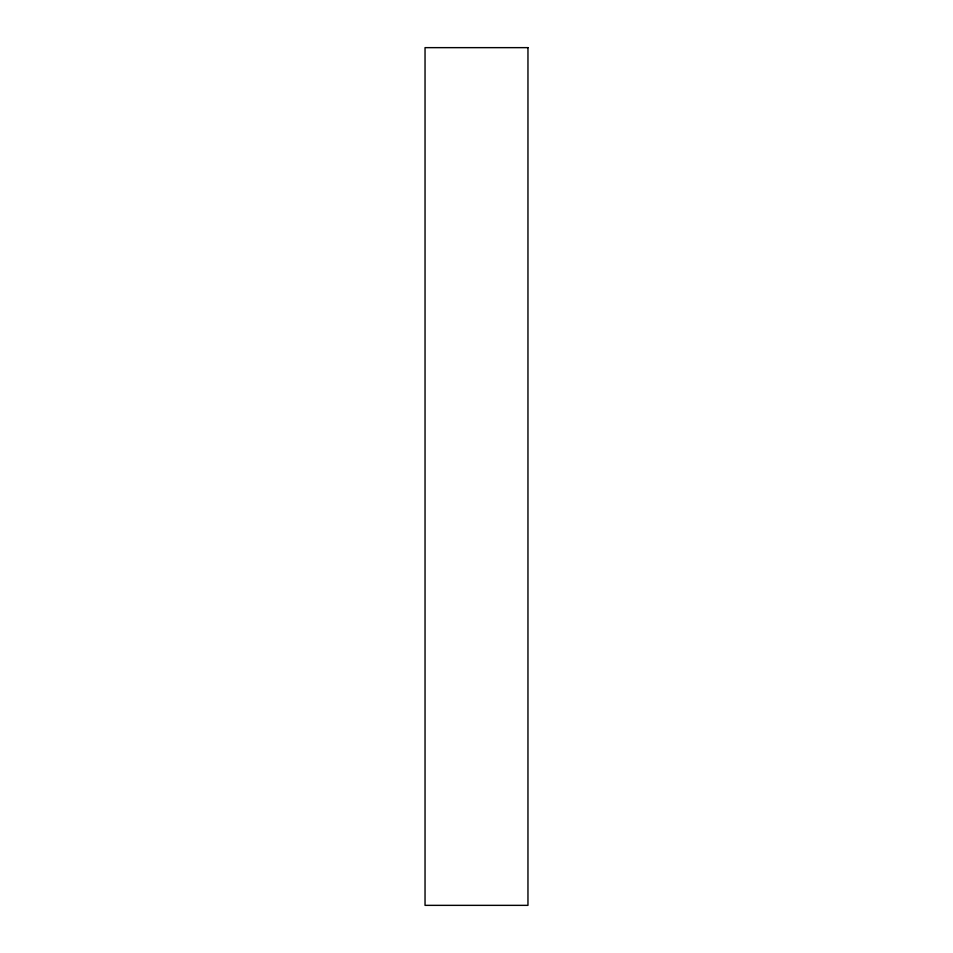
<?xml version="1.0" encoding="UTF-8"?>
<svg xmlns="http://www.w3.org/2000/svg" width="953" height="953" viewBox="0 0 953 953"><rect width="100%" height="100%" fill="white"/><g stroke="black" fill="none" stroke-linecap="round" stroke-linejoin="round"><path stroke-width="1.43" d="M527.962 47.65L425.038 47.65L425.038 905.35L527.962 905.35L527.962 47.65"/></g></svg>
